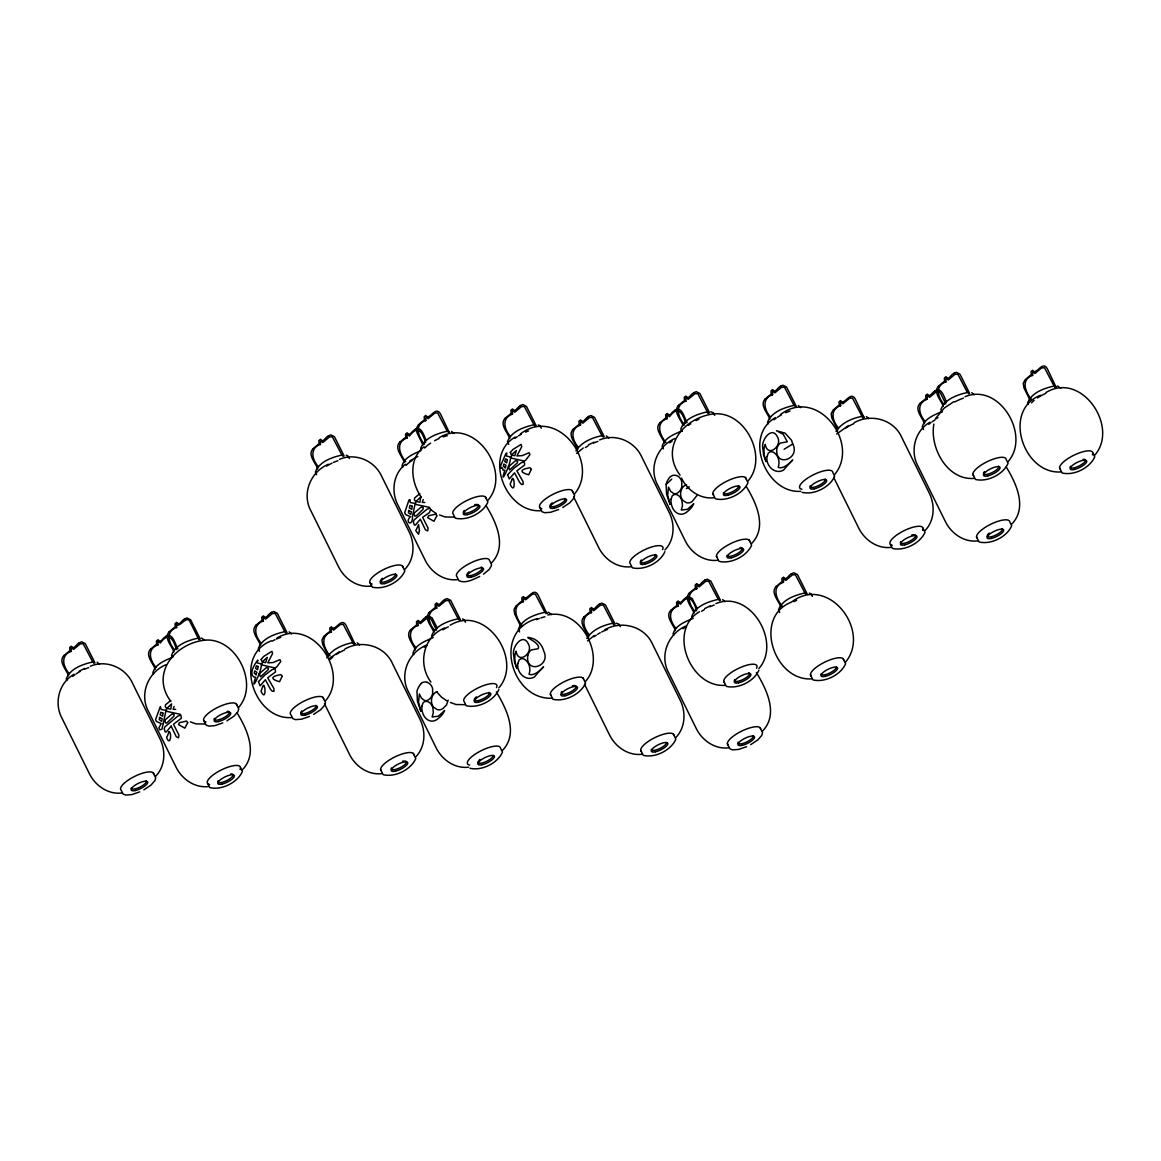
<?xml version="1.0" encoding="UTF-8"?>
<svg xmlns="http://www.w3.org/2000/svg" width="1161" height="1161" viewBox="0 0 1161 1161"><rect width="100%" height="100%" fill="white"/><g stroke="black" fill="none" stroke-linecap="round" stroke-linejoin="round"><path stroke-width="1.5" d="M176.574 624.139L176.545 627.564M257.727 660.261C254.912 663.613 248.498 673.786 254.056 677.095L255.739 677.153C249.122 696.426 262.749 669.549 261.225 663.947L257.161 662.887L257.742 660.42M448.161 700.17L446.535 704.887L443.023 708.457A9.39 7.721 -88 0 1 437.204 709.589L433.735 707.325A9.201 7.576 -88 0 1 431.442 700.838L431.689 698.429A9.39 7.721 -88 0 1 435.215 692.667L437.392 691.637M498.838 689.605C493.962 700.765 478.042 708.631 466.214 705.728L464.327 701.883A18.344 5.703 -26.3 0 1 479.943 687.036A18.344 5.703 -26.3 0 1 496.473 687.602M664.934 551.664C660.058 562.824 644.152 570.69 632.324 567.787L630.423 563.941A18.344 5.703 -26.3 0 1 646.053 549.095A18.344 5.703 -26.3 0 1 662.568 549.661M758.917 670.245C754.04 681.405 738.135 689.257 726.293 686.354L723.738 681.188M933.879 424.041C929.555 447.565 947.173 480.523 974.094 478.405M326.792 657.823C332.351 648.796 343.554 644.311 353.626 642.454M575.943 450.918C581.501 441.891 592.705 437.392 602.777 435.535M586.871 638.463C592.429 629.436 603.633 624.952 613.705 623.094M836.022 431.558C841.58 422.517 852.784 418.033 862.87 416.175M174.077 706.468L173.12 709.313L175.674 709.386M423.228 499.564L422.27 502.394L424.824 502.481M696.803 495.689L692.174 501.537A9.39 7.721 -88 0 1 686.354 502.684L682.9 500.406A9.201 7.576 -88 0 1 680.593 493.933L680.839 491.509A9.39 7.721 -88 0 1 684.366 485.748L686.543 484.732M449.249 432.371L440.512 414.013C435.506 404.87 429.541 421.254 425.797 415.435L424.186 416.741L424.433 419.803L418.25 424.941L416.393 428.54L417.046 432.937L423.01 444.982M354.816 643.774L346.094 625.402C341.087 616.259 335.123 632.658 331.378 626.838L329.768 628.145L330.014 631.207L323.832 636.344L321.974 639.943L322.627 644.34L328.578 656.386M546.86 613.458L538.124 595.1C533.117 585.957 527.167 602.341 523.422 596.536L521.811 597.842L522.058 600.905L515.876 606.042L514.018 609.641L514.671 614.024L520.621 626.084M864.045 417.496L855.323 399.137C850.316 389.994 844.352 406.379 840.608 400.574L838.997 401.88L839.243 404.928L833.061 410.065L831.203 413.664L831.856 418.062L837.807 430.107M935.65 418.395L944.256 408.062L953.834 401.691M1056.089 387.179L1047.353 368.821C1042.346 359.678 1036.396 376.077 1032.651 370.257L1031.041 371.564L1031.287 374.626L1025.105 379.763L1023.247 383.362L1023.9 387.745L1029.851 399.805M155.705 776.23C165.384 766.26 165.936 750.427 159.797 738.425L132.731 683.655C125.794 667.735 106.507 659.332 90.384 666.196M238.745 707.252C259.237 684.032 236.452 637.94 205.555 640.103C175.703 642.773 149.667 673.104 170.841 701.462M242.388 769.772C258.395 753.387 246.93 728.948 236.975 712.694M404.855 569.311C414.535 559.341 415.087 543.522 408.948 531.52L381.882 476.736C374.945 460.815 355.658 452.427 339.534 459.292M325.443 700.809C350.187 672.611 312.236 616.491 276.811 638.115M487.896 500.347C512.654 472.164 474.704 416.03 439.264 437.653M491.538 562.867C507.546 546.468 496.081 522.044 486.125 505.79M574.593 493.889C600.513 462.484 557.135 405.61 520.375 433.967M415.783 756.87C425.463 746.9 426.014 731.067 419.876 719.065L392.81 664.295C385.06 645.763 361.797 639.334 344.846 649.057M498.824 687.892C523.582 659.709 485.632 603.589 450.192 625.198M502.466 750.412C518.938 733.491 506.312 708.486 496.313 691.854M664.934 549.951C674.614 539.981 675.165 524.148 669.026 512.146L641.96 457.376C635.023 441.456 615.736 433.053 599.613 439.932M585.521 681.434C607.072 657.111 580.689 607.319 547.774 615.011M747.989 480.988C768.466 457.753 745.681 411.662 714.784 413.824C684.932 416.494 658.897 446.825 680.07 475.183M751.617 543.493C767.624 527.109 756.159 502.684 746.204 486.43M834.672 474.53C860.591 443.11 817.228 386.236 780.453 414.593M675.862 737.496C685.541 727.526 686.093 711.708 679.954 699.706L652.888 644.921C645.139 626.403 621.875 619.974 604.925 629.697M758.902 668.533C781.919 642.613 750.398 589.135 715.887 603.618M762.545 731.053C779.016 714.131 766.391 689.126 756.392 672.495M925.012 530.592C934.692 520.621 935.244 504.788 929.119 492.786L902.039 438.016C894.289 419.484 871.026 413.069 854.075 422.778M845.6 662.075C871.519 630.67 828.156 573.795 791.381 602.153C752.676 617.173 774.213 681.405 811.641 678.866M1008.067 461.614C1031.07 435.709 999.548 382.216 965.038 396.714M1011.71 524.133C1027.717 507.749 1016.238 483.31 1006.282 467.056M1094.75 455.17C1119.509 426.972 1081.544 370.852 1046.119 392.476M64.015 655.486C57.861 661.596 66.743 669.912 68.499 675.746M313.165 448.581C307.012 454.677 315.894 462.992 317.65 468.841M150.698 649.043C144.559 655.138 153.441 663.453 155.197 669.302M169.361 631.642C163.208 637.737 172.089 646.053 173.86 651.901M399.848 442.123C393.71 448.219 402.591 456.549 404.347 462.383M256.044 625.184C249.905 631.279 258.787 639.595 260.543 645.443M505.195 418.265C499.056 424.375 507.938 432.69 509.694 438.524M573.244 429.222C567.09 435.317 575.972 443.633 577.728 449.481M410.776 629.668C404.638 635.778 413.519 644.094 415.275 649.928M429.439 612.268C423.286 618.378 432.168 626.693 433.938 632.527M659.927 422.764C653.788 428.859 662.67 437.175 664.426 443.023M678.59 405.363C672.437 411.458 681.318 419.774 683.089 425.623M765.273 398.905C759.134 405 768.016 413.331 769.772 419.165M584.172 616.767C578.018 622.862 586.9 631.178 588.656 637.026M670.855 610.309C664.716 616.404 673.598 624.734 675.354 630.568M689.518 592.908C683.365 599.003 692.246 607.334 694.017 613.168M920.005 403.404C913.867 409.499 922.748 417.815 924.504 423.663M938.668 386.003C932.515 392.099 941.397 400.414 943.167 406.263M776.201 586.45C770.062 592.56 778.944 600.876 780.7 606.71M405.436 464.197C393.144 473.746 390.865 491.771 397.991 505.18L425.057 559.95C430.862 572.112 443.778 581.284 457.579 579.644M424.084 446.796C408.004 459.059 411.038 482.381 421.414 497.43M171.16 726.133L166.342 731.909L165.225 731.952L164.194 728.876L164.906 726.844L177.807 716.148L180.927 715.089L181.319 718.325L173.497 724.188L178.91 735.073L178.533 737.859L176.283 736.727L171.117 726.06M168.955 731.749C172.249 732.678 170.174 747.045 166.647 737.627A3.251 1.538 73.9 0 1 167.286 736.335L169.027 731.677M576.596 453.4L583.228 448.03M666.167 484.456L671.726 479.159M587.524 640.959L594.156 635.575M836.675 434.04L848.488 425.55M176.777 623.849C178.794 629.204 186.776 614.488 189.954 621.614L198.85 639.638M71.198 651.423L71.431 647.693L73.593 649.434L80.327 643.847L83.186 643.76L92.764 661.988M320.349 444.518L320.581 440.788L322.743 442.53L329.477 436.928L332.336 436.855L341.914 455.083M157.896 644.965C158.041 641.235 157.199 640.161 160.291 642.991C168.389 632.005 173.004 637.897 176.487 649.536M425.71 420.659L425.927 416.93L428.09 418.671L434.838 413.069L437.682 412.997L447.261 431.224M407.047 438.06C407.192 434.316 406.35 433.256 409.441 436.072C417.539 425.086 422.154 430.992 425.637 442.617M263.242 621.12L263.474 617.391L265.637 619.132L272.371 613.53L275.23 613.458L284.808 631.686M512.393 414.201L512.625 410.472L514.787 412.213L521.521 406.626L524.38 406.539L533.958 424.766M331.277 632.063L331.509 628.333L333.671 630.075L340.405 624.473L343.264 624.4L353.583 644.123M580.427 425.144L580.66 421.414L582.822 423.17L589.556 417.568L592.415 417.481L601.993 435.709M436.638 608.204L436.855 604.475L439.018 606.216L445.766 600.629L448.61 600.542L458.189 618.769M417.975 625.605L418.192 621.875L420.369 623.617L427.103 618.029L429.41 617.696L431.37 619.655L436.565 630.162M685.788 401.3L686.006 397.57L688.168 399.311L694.917 393.71L697.761 393.637L708.079 413.36M667.125 418.7C667.27 414.956 666.429 413.882 669.52 416.712C677.618 405.726 682.233 411.618 685.716 423.257M523.321 601.746L523.553 598.031L525.715 599.773L532.449 594.171L535.308 594.084L544.886 612.311M772.471 394.842L772.704 391.112L774.866 392.853L781.6 387.252L784.459 387.179L794.037 405.407M591.355 612.703L591.588 608.974L593.75 610.715L600.484 605.113L603.343 605.041L613.661 624.763M840.506 405.784L840.738 402.054L842.901 403.796L849.649 398.208L852.493 398.121L862.812 417.858M696.716 588.845L696.934 585.115L699.096 586.856L705.844 581.255L708.689 581.182L718.267 599.41M678.053 606.245C678.198 602.501 677.356 601.442 680.448 604.257C688.546 593.271 693.161 599.178 696.644 610.802M945.867 381.925L946.084 378.21L948.247 379.952L954.995 374.35L957.84 374.263L967.418 392.491M927.204 399.326L927.436 395.596L929.598 397.352L936.332 391.75L938.639 391.431L940.599 393.376L945.794 403.897M783.399 582.387L783.631 578.657L785.794 580.398L792.528 574.811L795.387 574.724L805.705 594.461M1032.55 375.482L1032.782 371.752L1034.944 373.494L1041.678 367.892L1044.537 367.819L1054.856 387.542M79.166 642.904L81.676 641.801L85.261 643.615L94.941 662.844L93.707 663.207M328.316 435.985L330.827 434.882L334.412 436.696L344.091 455.939L342.858 456.302M184.512 619.045L187.023 617.942L190.607 619.756L200.287 639L199.053 639.348M165.863 636.446C173.062 631.947 175.355 645.284 177.909 648.868M415.014 429.541C421.53 425.173 424.258 436.899 426.319 440.44M271.21 612.587L273.706 611.484L277.305 613.298L286.985 632.542L285.737 632.905M520.36 405.682L522.856 404.579L526.455 406.394L536.135 425.637L534.902 425.985M588.395 416.625L590.905 415.522L594.49 417.336L604.17 436.58L602.936 436.928M444.59 599.686L447.101 598.583L450.686 600.397L460.366 619.64L459.132 619.989M693.756 392.766L696.252 391.663L699.836 393.477L709.516 412.721L708.283 413.084M425.942 617.086L427.263 616.23M675.092 410.167C682.291 405.682 684.584 419.005 687.138 422.589M780.439 386.323L782.935 385.22L786.534 387.034L796.214 406.263L794.98 406.626M599.323 604.17L601.833 603.067L605.418 604.881L615.098 624.125L613.864 624.487M704.683 580.326L707.18 579.208L710.764 581.037L720.444 600.266L719.21 600.629M953.834 373.407L956.33 372.304L959.915 374.118L969.595 393.361L968.361 393.71M686.02 597.726L687.341 596.856M935.171 390.807C941.687 386.439 944.415 398.179 946.476 401.721M791.367 573.868L793.863 572.765L797.462 574.579L807.142 593.822L805.908 594.171M63.753 655.704L69.936 650.566L69.689 647.519L71.3 646.213C74.754 649.928 74.797 645.24 79.456 642.672M312.904 448.799L319.086 443.662L318.84 440.6L320.451 439.293C323.904 443.023 323.948 438.321 328.607 435.752M71.387 651.277C60.561 654.877 62.505 666.051 69.21 673.627M320.538 444.358C309.711 447.957 311.656 459.132 318.361 466.722M169.1 631.86L175.282 626.722L175.035 623.66L176.646 622.354C180.1 626.084 180.144 621.382 184.802 618.813M150.437 649.26L156.633 644.108L156.387 641.061L157.998 639.755C161.437 643.484 161.481 638.782 166.139 636.213M176.733 627.419C165.907 631.018 167.852 642.193 174.556 649.783M399.587 442.341L405.784 437.204L405.537 434.141L407.148 432.835C410.588 436.565 410.631 431.877 415.29 429.294M425.884 420.5C414.114 424.404 417.844 436.492 424.462 444.373M158.085 644.819C147.244 648.418 149.203 659.593 155.908 667.169M407.235 437.9C395.451 441.804 399.181 453.893 405.799 461.759M255.783 625.402L261.98 620.264L261.733 617.202L263.344 615.896C266.798 619.626 266.827 614.938 271.485 612.355M504.948 418.482L511.13 413.345L510.884 410.297L512.494 408.991C515.948 412.721 515.977 408.019 520.636 405.45M263.431 620.961C252.59 624.56 254.549 635.735 261.254 643.325M512.582 414.056C501.741 417.655 503.7 428.83 510.405 436.405M572.983 429.439L579.165 424.287L578.918 421.24L580.529 419.934C583.983 423.663 584.027 418.961 588.685 416.393M331.466 631.903C319.696 635.807 323.426 647.896 330.029 655.762M580.616 424.999C569.79 428.598 571.734 439.772 578.439 447.362M429.178 612.486L435.36 607.348L435.114 604.3L436.725 602.994C440.179 606.724 440.222 602.022 444.881 599.453M678.329 405.581L684.511 400.443L684.264 397.381L685.875 396.075C689.329 399.805 689.373 395.117 694.031 392.534M410.515 629.886L416.712 624.749L416.465 621.701L418.076 620.395C421.516 624.11 421.559 619.423 426.218 616.854M436.812 608.059C425.985 611.658 427.93 622.833 434.635 630.408M659.666 422.981L665.863 417.844L665.616 414.782L667.227 413.476C670.666 417.205 670.71 412.503 675.368 409.935M685.962 401.14C674.193 405.029 677.922 417.133 684.54 424.999M418.163 625.46C407.322 629.059 409.282 640.233 415.986 647.809M667.314 418.54C655.53 422.43 659.259 434.533 665.877 442.399M765.026 399.123L771.209 393.985L770.962 390.923L772.573 389.617C776.027 393.347 776.07 388.659 780.714 386.091M523.509 601.601C511.74 605.491 515.455 617.594 522.073 625.46M772.66 394.682C761.819 398.281 763.778 409.47 770.483 417.046M583.91 616.984L590.093 611.847L589.846 608.785L591.457 607.479C594.911 611.208 594.954 606.506 599.613 603.938M591.544 612.544C580.718 616.143 582.662 627.317 589.367 634.907M840.695 405.639C829.868 409.238 831.813 420.413 838.518 427.988M689.257 593.126L695.439 587.988L695.192 584.926L696.803 583.62C700.257 587.35 700.301 582.662 704.959 580.094M938.407 386.221L944.59 381.084L944.343 378.022L945.954 376.715C949.408 380.445 949.451 375.743 954.11 373.174M670.594 610.526L676.79 605.389L676.544 602.327L678.155 601.021C681.594 604.75 681.638 600.063 686.296 597.48M696.89 588.685C686.064 592.284 688.009 603.473 694.713 611.049M919.744 403.622L925.941 398.47L925.694 395.422L927.305 394.116C930.745 397.846 930.788 393.144 935.447 390.575M946.041 381.78C935.215 385.379 937.159 396.554 943.864 404.144M678.242 606.086C667.401 609.685 669.36 620.874 676.065 628.449M927.392 399.181C916.551 402.78 918.511 413.955 925.215 421.545M775.954 586.668L782.137 581.53L781.89 578.483L783.501 577.177C786.955 580.906 786.998 576.204 791.642 573.636M783.588 582.241C771.818 586.131 775.533 598.22 782.151 606.1M1032.739 375.322C1020.969 379.212 1024.684 391.315 1031.302 399.181M73.999 674.294C58.761 682.929 53.711 703.348 62.143 718.543L89.208 773.313C95.028 785.475 107.944 794.646 121.731 793.021M515.194 437.073C482.729 455.692 506.065 513.22 540.634 510.68M329.666 658.2L339.259 651.814M483.498 574.187L489.202 569.441L491.074 566.408L491.553 564.565L488.999 559.399A18.344 5.703 -26.3 0 0 468.362 564.13A18.344 5.703 -26.3 0 0 457.042 576.857L458.929 580.689C465.837 583.823 473.441 579.266 479.696 576.466M775.272 417.713C742.808 436.333 766.144 493.86 800.713 491.321M930.005 422.212C914.752 430.833 909.716 451.266 918.148 466.446L945.214 521.216C951.019 533.378 963.935 542.55 977.736 540.924M699.502 611.716C667.038 630.336 690.374 687.863 724.943 685.324M328.331 464.269C310.321 471.83 301.294 494.209 311.293 511.624L338.359 566.408C344.178 578.57 357.095 587.727 370.881 586.102M448.204 432.443L449.438 432.081M409.848 460.932L417.815 456.433M419.876 493.657L414.637 497.924L414.419 499.97L415.914 501.537L420.732 496.995L419.934 502.205L416.407 501.537L415.42 502.611L415.928 504.469L429.323 507.328M165.863 664.731C147.853 672.292 138.827 694.67 148.84 712.085L175.906 766.855C181.711 779.016 194.627 788.188 208.429 786.563M170.725 700.562L165.486 704.843L165.268 706.875L166.763 708.442L171.581 703.9L170.783 709.11L167.257 708.442L166.27 709.516L166.778 711.374L180.173 714.247M271.224 640.872C232.519 655.892 254.056 720.125 291.484 717.585M675.107 438.452C657.082 446.013 648.056 468.391 658.069 485.806L685.135 540.591C690.94 552.752 703.856 561.909 717.658 560.284M562.751 507.502L569.79 502.815L573.752 498.359L574.608 495.602L572.054 490.435M353.786 643.847L355.019 643.484M226.903 720.865L233.941 716.177L237.918 711.722L238.76 708.965L236.205 703.798M143.848 789.843L150.901 785.155L154.863 780.7L155.705 777.943L153.15 772.762M444.605 627.97C423.17 636.562 417.467 664.048 430.92 682.087M425.942 645.371C407.932 652.932 398.905 675.31 408.919 692.725L435.985 747.495C441.79 759.657 454.706 768.829 468.507 767.203M686.398 488.563L689.257 486.836M313.601 714.407L320.639 709.734L324.601 705.264L325.457 702.507L322.903 697.34M784.096 449.234L792.702 444.053L791.628 440.382L785.141 433.155L776.491 430.746L783.327 434.359L787.318 441.819L780.395 443.038A9.39 7.721 -88 0 0 776.869 448.814C774.576 467.854 800.626 459.306 792.818 443.995M863.015 417.568L864.248 417.205M545.83 613.53L547.063 613.182M1040.532 395.233C1001.827 410.254 1023.363 474.486 1060.791 471.946M1055.059 387.266L1056.292 386.903M686.035 625.997C668.01 633.558 658.984 655.95 668.997 673.365L696.063 728.136C701.868 740.297 714.784 749.469 728.586 747.829M750.703 744.651L757.741 739.978L761.718 735.508L762.559 732.751L760.005 727.584M79.18 671.189L84.768 668.417M588.409 444.91L593.997 442.138M935.185 419.092L937.972 417.713M536.89 618.755C492.017 630.742 510.855 699.735 551.562 698.225M704.683 608.596L710.271 605.839M420.804 450.642C413.766 453.893 404.289 457.405 402.083 465.663L402.751 466.998M682.262 430.746C674.788 434.069 664.6 437.581 662.162 446.303L663.424 448.857M173.018 657.01C165.559 660.348 155.356 663.86 152.933 672.582L153.586 673.902M558.644 509.534L550.633 512.277L544.683 512.727L541.984 511.725L540.083 507.879M940.961 411.923C933.923 415.174 924.446 418.671 922.24 426.943L923.503 429.497M433.111 637.65C425.637 640.988 415.449 644.486 413.011 653.208L413.664 654.543M222.796 722.897L214.8 725.654L208.849 726.089L206.136 725.088L204.249 721.257M309.494 716.439L301.483 719.196L295.533 719.631L292.833 718.63L290.932 714.799A18.344 5.703 -26.3 0 1 304.385 700.954A18.344 5.703 -26.3 0 1 323.556 698.675M139.741 791.875L131.744 794.617L125.794 795.067L123.095 794.051L121.194 790.22A18.344 5.703 -26.3 0 1 134.647 776.39A18.344 5.703 -26.3 0 1 153.818 774.097M693.19 618.291C685.716 621.628 675.528 625.126 673.09 633.848L673.757 635.183M746.596 746.683L738.599 749.44L732.649 749.875L729.935 748.874L727.381 743.708M448.059 431.05C437.842 433.213 424.592 437.581 420.746 448.262L421.399 449.597M342.698 454.909C332.496 457.071 319.246 461.439 315.386 472.121L316.648 474.675M534.742 424.592C524.54 426.769 511.29 431.137 507.43 441.804L508.692 444.373M708.137 411.691C697.921 413.853 684.671 418.221 680.825 428.902L682.087 431.457M794.821 405.233C784.618 407.395 771.368 411.763 767.508 422.444L768.176 423.78M968.216 392.331C957.999 394.493 944.749 398.862 940.903 409.543L942.166 412.097M1054.899 385.873C1044.697 388.035 1031.447 392.403 1027.587 403.085L1028.254 404.42M198.908 637.97C188.692 640.132 175.442 644.5 171.596 655.181L172.249 656.516M93.548 661.814C83.345 663.99 70.095 668.344 66.235 679.025L66.903 680.361M285.591 631.511C275.389 633.674 262.139 638.042 258.279 648.723L259.542 651.277M458.987 618.595C448.77 620.772 435.52 625.14 431.674 635.807L432.327 637.142M545.67 612.152C535.468 614.314 522.218 618.682 518.357 629.364L519.62 631.918M719.065 599.236C708.849 601.398 695.599 605.766 691.753 616.447L692.406 617.783M805.749 592.778C795.546 594.954 782.296 599.323 778.436 609.989L779.699 612.558M714.015 497.764C700.214 499.404 687.297 490.232 681.492 478.071M453.936 517.138L445.069 516.964L439.511 514.947M891.053 547.382C877.252 549.008 864.335 539.836 858.516 527.674L833.613 477.273M630.96 566.742C617.173 568.368 604.257 559.196 598.437 547.034L573.578 496.719M464.864 704.683L455.997 704.509L450.439 702.492M204.786 724.043L195.919 723.869L190.36 721.852M641.888 754.287C628.101 755.913 615.185 746.755 609.365 734.594L584.505 684.264M381.809 773.647C368.022 775.287 355.106 766.115 349.287 753.953L324.427 703.624M688.517 596.609L692.116 598.437L697.326 608.625M428.438 615.983L432.037 617.797L437.247 627.999M1057.497 385.96L1060.864 388.296M710.735 411.778L713.434 412.779L714.697 415.333M616.317 623.181L619.016 624.183L620.279 626.737M548.268 612.239L551.635 614.575M201.506 638.057L204.858 640.393M430.078 508.184L426.958 509.244L414.056 519.939L413.345 521.957L414.375 525.048L415.493 524.99L420.311 519.228L425.434 529.808L427.669 530.94L428.061 528.153L422.648 517.269L429.483 512.625L430.629 509.258M971.772 392.679L974.181 394.755M866.411 416.538L868.82 418.599M798.376 405.581L800.785 407.656M802.062 492.351C813.89 495.254 829.796 487.402 834.686 476.242L832.785 472.396A18.344 5.703 -26.3 0 0 811.495 475.792A18.344 5.703 -26.3 0 0 801.917 489.26M606.332 435.897L608.741 437.973M538.298 424.955L540.054 425.695L541.316 428.249M451.614 431.399L454.009 433.474M809.304 593.14L811.06 593.881L812.323 596.435M722.621 599.584L725.015 601.659M346.254 455.257L348.01 455.997L349.272 458.551M462.542 618.958L464.284 619.698L465.546 622.252M357.182 642.802L359.591 644.877M289.147 631.86L291.556 633.935M469.857 768.234C481.684 771.136 497.605 763.285 502.481 752.125L500.58 748.279A18.344 5.703 -26.3 0 0 479.29 751.675A18.344 5.703 -26.3 0 0 469.712 765.143M97.103 662.176L99.512 664.237M427.146 682.378L429.004 683.249A9.201 7.576 -88 0 1 432.618 688.749L432.661 693.552A9.39 7.721 -88 0 1 429.12 699.314A9.39 6.313 81 0 1 424.433 700.373L421.399 698.08L419.368 693.988L418.555 702.115L420.862 711.243L417.423 701.2L416.959 691.1A20.695 13.917 81 0 1 421.327 683.524M430.6 509.606L436.318 513.597M447.246 701.142L441.528 697.151L436.434 691.637M1092.864 453.037L1094.765 456.868C1089.874 468.028 1073.969 475.894 1062.141 472.991L1059.587 467.825M972.889 474.283L975.443 479.449C987.285 482.352 1003.191 474.486 1008.067 463.326L1006.166 459.495A18.344 5.703 -26.3 0 0 987.01 461.773A18.344 5.703 -26.3 0 0 973.557 475.618M976.532 536.803L979.086 541.969C990.928 544.872 1006.834 537.006 1011.71 525.846L1009.809 522.015A18.344 5.703 -26.3 0 0 990.652 524.293A18.344 5.703 -26.3 0 0 977.199 538.124M923.126 528.458L925.012 532.304C920.136 543.464 904.23 551.315 892.403 548.413L890.502 544.582M843.06 658.621L845.614 663.787C840.724 674.947 824.818 682.813 812.99 679.911L810.436 674.744M745.435 477.519L747.989 482.686C743.113 493.846 727.207 501.712 715.365 498.809L712.81 493.643M749.077 540.039L751.631 545.206C746.755 556.366 730.85 564.231 719.007 561.329L716.453 556.163M673.307 734.042L675.862 739.209C670.985 750.369 655.08 758.235 643.252 755.332L640.698 750.166M582.982 677.98L585.536 683.147C580.645 694.307 564.739 702.173 552.912 699.27L550.358 694.104M485.356 496.893L487.91 502.06C483.034 513.22 467.114 521.071 455.286 518.169L453.4 514.338A18.344 5.703 -26.3 0 1 466.853 500.507A18.344 5.703 -26.3 0 1 486.009 498.214M402.301 565.857L404.855 571.023C399.979 582.183 384.073 590.049 372.246 587.147L370.344 583.315M413.229 753.402L415.783 758.568C410.907 769.728 395.001 777.594 383.174 774.692L380.619 769.525M240.501 767.653L242.402 771.485C237.526 782.645 221.606 790.496 209.778 787.608L207.892 783.762M670.013 504.324L666.574 494.281L666.109 484.181A20.695 13.917 81 0 1 670.477 476.62A9.39 7.721 -88 0 1 676.297 475.473L678.155 476.329A9.201 7.576 -88 0 1 681.768 481.83L681.812 486.633A9.39 7.721 -88 0 1 678.271 492.409A9.39 6.313 81 0 1 673.583 493.469L670.55 491.176L668.518 487.069L667.706 495.21L670.071 504.135M811.104 676.065A18.344 5.703 -26.3 0 1 824.557 662.234A18.344 5.703 -26.3 0 1 843.713 659.956M793.732 601.688A18.344 5.703 -26.3 0 1 796.62 600.31M836.355 667.198A8.461 2.627 -26.3 0 1 828.852 673.424A8.461 2.627 -26.3 0 1 821.016 674.004M774.024 419.789A18.344 5.703 -26.3 0 1 776.216 418.105M777.42 417.278A18.344 5.703 -26.3 0 1 781.397 414.883M785.692 412.765A18.344 5.703 -26.3 0 1 790.002 411.052M825.123 479.029A8.461 2.627 -26.3 0 1 817.924 485.878A8.461 2.627 -26.3 0 1 810.305 485.617M541.839 508.62A18.344 5.703 -26.3 0 1 551.417 495.152A18.344 5.703 -26.3 0 1 572.707 491.771M514.991 438.307A18.344 5.703 -26.3 0 1 517.342 436.638M518.604 435.825A18.344 5.703 -26.3 0 1 521.318 434.243M525.614 432.124A18.344 5.703 -26.3 0 1 528.502 430.934M565.044 498.388A8.461 2.627 -26.3 0 1 555.858 506.022A8.461 2.627 -26.3 0 1 552.143 502.829M551.011 695.439A18.344 5.703 -26.3 0 1 564.464 681.594A18.344 5.703 -26.3 0 1 583.635 679.316M536.542 619.669A18.344 5.703 -26.3 0 1 539.43 618.479M540.852 617.971A18.344 5.703 -26.3 0 1 544.901 616.796M572.3 685.817A8.461 2.627 -26.3 0 1 573.403 690.127A8.461 2.627 -26.3 0 1 561.242 693.988M561.155 692.522A8.461 2.627 -26.3 0 1 561.88 691.506M406.031 465.445A18.344 5.703 -26.3 0 1 411.995 460.496M481.191 567.018A8.461 2.627 -26.3 0 1 479.159 571.749A8.461 2.627 -26.3 0 1 468.855 575.812A8.461 2.627 -26.3 0 1 469.088 571.793M728.049 745.043A18.344 5.703 -26.3 0 1 741.502 731.198A18.344 5.703 -26.3 0 1 760.658 728.919M683.002 628.681A18.344 5.703 -26.3 0 1 685.6 627.056M752.996 735.552A8.461 2.627 -26.3 0 1 745.797 742.401A8.461 2.627 -26.3 0 1 738.193 742.126M209.633 784.502A18.344 5.703 -26.3 0 1 221.345 769.932A18.344 5.703 -26.3 0 1 240.037 769.482M230.778 773.894A8.461 2.627 -26.3 0 1 227.614 780.148A8.461 2.627 -26.3 0 1 218.036 780.86M272.167 641.162A18.344 5.703 -26.3 0 1 275.012 639.696M276.463 639.029A18.344 5.703 -26.3 0 1 280.773 637.331M315.894 705.308A8.461 2.627 -26.3 0 1 307.694 712.578A8.461 2.627 -26.3 0 1 301.802 710.866M424.186 647.228A18.344 5.703 -26.3 0 1 426.9 645.647M421.225 683.321A9.39 7.721 -88 0 1 427.045 682.175M493.222 755.535A8.461 2.627 -26.3 0 1 484.717 762.182A8.461 2.627 -26.3 0 1 478.114 761.5M478.84 760.47A8.461 2.627 -26.3 0 1 480.015 759.352M717.121 557.498A18.344 5.703 -26.3 0 1 730.574 543.653A18.344 5.703 -26.3 0 1 749.73 541.374M669.723 442.805A18.344 5.703 -26.3 0 1 672.074 441.136M740.007 547.615A8.461 2.627 -26.3 0 1 737.786 553.333A8.461 2.627 -26.3 0 1 727.047 555.422M928.756 424.273A18.344 5.703 -26.3 0 1 930.948 422.604M932.152 421.762A18.344 5.703 -26.3 0 1 934.75 420.151M1002.146 528.632A8.461 2.627 -26.3 0 1 995.949 535.018A8.461 2.627 -26.3 0 1 987.126 536.063M987.343 535.221A8.461 2.627 -26.3 0 1 989.245 533.073M892.258 545.322A18.344 5.703 -26.3 0 1 903.955 530.751A18.344 5.703 -26.3 0 1 922.647 530.301M845.455 428.22A18.344 5.703 -26.3 0 1 853.727 423.707M911.777 534.96A8.461 2.627 -26.3 0 1 915.115 537.224A8.461 2.627 -26.3 0 1 905.624 542.927A8.461 2.627 -26.3 0 1 900.646 541.679M1060.254 469.16A18.344 5.703 -26.3 0 1 1075.87 454.299A18.344 5.703 -26.3 0 1 1092.385 454.88M1031.534 402.867A18.344 5.703 -26.3 0 1 1034.103 400.414M1037.499 397.918A18.344 5.703 -26.3 0 1 1045.771 393.39M1083.14 459.292A8.461 2.627 -26.3 0 1 1079.977 465.532A8.461 2.627 -26.3 0 1 1070.384 466.243M724.406 682.523A18.344 5.703 -26.3 0 1 740.021 667.677A18.344 5.703 -26.3 0 1 756.551 668.243M701.65 611.281A18.344 5.703 -26.3 0 1 704.263 609.656M709.922 606.768A18.344 5.703 -26.3 0 1 714.247 605.055M748.555 672.698A8.461 2.627 -26.3 0 1 743.156 679.417A8.461 2.627 -26.3 0 1 734.55 679.62M641.351 751.501A18.344 5.703 -26.3 0 1 654.804 737.656A18.344 5.703 -26.3 0 1 673.975 735.377M593.968 636.808A18.344 5.703 -26.3 0 1 596.304 635.14M597.567 634.312A18.344 5.703 -26.3 0 1 600.281 632.745M601.688 631.99A18.344 5.703 -26.3 0 1 607.479 629.422M666.603 742.619A8.461 2.627 -26.3 0 1 659.1 748.845A8.461 2.627 -26.3 0 1 651.277 749.425M954.777 401.967A18.344 5.703 -26.3 0 1 963.398 398.15M998.504 466.127A8.461 2.627 -26.3 0 1 990.304 473.383A8.461 2.627 -26.3 0 1 984.426 471.685M381.272 770.86A18.344 5.703 -26.3 0 1 394.725 757.016A18.344 5.703 -26.3 0 1 413.896 754.737M330.261 659.448A18.344 5.703 -26.3 0 1 332.83 657.01M336.226 654.499A18.344 5.703 -26.3 0 1 344.498 649.986M405.421 761.021A8.461 2.627 -26.3 0 1 400.023 767.74A8.461 2.627 -26.3 0 1 391.417 767.943M402.548 761.239A8.461 2.627 -26.3 0 1 404.173 760.977M713.478 494.978A18.344 5.703 -26.3 0 1 726.931 481.133A18.344 5.703 -26.3 0 1 746.088 478.854M688.386 425.405A18.344 5.703 -26.3 0 1 690.722 423.736M696.107 420.587A18.344 5.703 -26.3 0 1 698.995 419.208M738.73 486.096A8.461 2.627 -26.3 0 1 731.227 492.337A8.461 2.627 -26.3 0 1 723.405 492.917M585.376 447.58A18.344 5.703 -26.3 0 1 587.974 445.969M593.648 443.067A18.344 5.703 -26.3 0 1 597.959 441.369M655.37 554.45A8.461 2.627 -26.3 0 1 647.17 561.721A8.461 2.627 -26.3 0 1 641.293 560.023M205.99 721.997A18.344 5.703 -26.3 0 1 215.569 708.515A18.344 5.703 -26.3 0 1 236.859 705.133M229.501 712.375A8.461 2.627 -26.3 0 1 220.996 719.022A8.461 2.627 -26.3 0 1 214.393 718.34M227.135 711.374A8.461 2.627 -26.3 0 1 229.196 711.766M442.849 629.828A18.344 5.703 -26.3 0 1 448.393 626.795M489.274 692.391A8.461 2.627 -26.3 0 1 480.088 700.025A8.461 2.627 -26.3 0 1 476.373 696.832M372.1 584.056A18.344 5.703 -26.3 0 1 381.679 570.573A18.344 5.703 -26.3 0 1 402.969 567.192M326.56 466.127A18.344 5.703 -26.3 0 1 332.119 463.094M333.57 462.426A18.344 5.703 -26.3 0 1 337.88 460.728M395.291 573.824A8.461 2.627 -26.3 0 1 388.093 580.66A8.461 2.627 -26.3 0 1 380.489 580.398M381.214 579.383A8.461 2.627 -26.3 0 1 382.404 578.251M424.679 448.044A18.344 5.703 -26.3 0 1 430.644 443.096M434.62 440.701A18.344 5.703 -26.3 0 1 438.916 438.582M443.241 436.87A18.344 5.703 -26.3 0 1 447.29 435.709M474.675 504.716A8.461 2.627 -26.3 0 1 477.708 507.328A8.461 2.627 -26.3 0 1 467.288 513.017A8.461 2.627 -26.3 0 1 464.269 510.405M72.751 676.37A18.344 5.703 -26.3 0 1 74.943 674.686M76.147 673.859A18.344 5.703 -26.3 0 1 80.124 671.464M84.419 669.346A18.344 5.703 -26.3 0 1 88.729 667.633M146.141 780.729A8.461 2.627 -26.3 0 1 139.944 787.1A8.461 2.627 -26.3 0 1 131.12 788.159M282.196 676.297L279.496 681.739C268.089 678.43 273.212 675.847 280.947 674.643L282.196 676.297M531.346 469.378L528.647 474.82C517.24 471.526 522.363 468.928 530.098 467.738L531.346 469.378M159.55 717.382L159.289 719.602L161.655 721.358L162.206 718.688L159.623 717.542M408.701 510.477L408.44 512.683L410.805 514.439L411.357 511.769L408.701 510.477M513.641 654.935L514.468 661.973L516.892 668.533L515.179 662.452A15.108 6.748 79.1 0 1 515.136 653.919L516.123 651.219C518.154 665.108 533.9 652.83 528.284 643.804C522.813 632.237 511.725 647.214 513.641 654.935M762.792 448.03L763.619 455.054L766.042 461.614L764.33 455.533A15.108 6.748 79.1 0 1 764.286 447.014L765.273 444.315C767.305 458.189 783.051 445.911 777.435 436.884C771.963 425.332 760.876 440.295 762.792 448.03M421.893 706.077C421.283 712.433 424.665 720.604 431.819 721.184A20.695 13.917 81 0 0 438.495 718.267A20.695 17.038 -88 0 0 444.619 710.561L438.394 716.192L432.11 716.976L433.343 712.796L432.893 708.021A9.201 6.182 81 0 0 429.425 702.507L427.829 701.636A9.39 6.313 81 0 0 423.141 702.695L421.893 706.077M517.922 663.381C516.166 672.306 525.744 682.058 534.423 676.979C554.087 653.585 537.253 678.358 529.039 674.207C531.099 668.838 529.198 661.596 523.858 658.926A9.39 6.313 81 0 0 519.17 659.985L517.922 663.381M671.043 499.172C670.434 505.528 673.815 513.699 680.97 514.279A20.695 13.917 81 0 0 687.646 511.348A20.695 17.038 -88 0 0 693.77 503.656L687.544 509.287L681.26 510.071L682.494 505.891L682.044 501.117A9.201 6.182 81 0 0 678.575 495.602L676.979 494.717A9.39 6.313 81 0 0 672.292 495.776L671.043 499.172M767.073 456.462C765.317 465.387 774.895 475.154 783.573 470.06C803.238 446.666 786.403 471.439 778.189 467.302C780.25 461.933 778.349 454.677 773.008 452.021A9.39 6.313 81 0 0 768.321 453.08L767.073 456.462M162.874 713.043L162.743 716.192L160.218 714.871L160.769 712.303L162.874 713.043M412.024 506.123L411.894 509.287L409.369 507.967L409.92 505.398L412.024 506.123M164.949 720.081L165.472 722.955L166.952 722.882L173.932 716.177L174.092 714.508L171.901 714.073L164.949 720.081M414.1 513.177L414.622 516.05L416.102 515.977L423.083 509.273L423.243 507.589L421.051 507.168L414.1 513.177M258.439 681.667L260.137 685.846L265.361 679.722L270.426 689.199L272.109 691.158L273.952 691.346L273.938 688.604L267.698 677.777L275.52 671.914L275.128 668.678L272.008 669.737L264.708 675.223L258.439 681.667M261.181 659.463L262.226 661.944L267.262 657.387L265.666 662.655L262.662 661.944L261.762 664.905L274.373 667.836L276.405 667.314L280.788 661.494L279.932 659.622L273.125 662.539L267.77 662.858L272.632 653.44L271.892 651.336L263.634 656.487L261.181 659.463M507.589 474.762L509.287 478.942L514.512 472.817L519.577 482.279L521.26 484.253L523.103 484.442L523.089 481.684L516.848 470.858L524.67 465.01L524.279 461.773L521.158 462.818L513.859 468.304L507.589 474.762M510.332 452.543L511.377 455.025L516.413 450.468L514.816 455.736L511.812 455.025L510.913 458L523.524 460.917L525.556 460.395L529.938 454.575L529.097 452.717L522.276 455.634L516.921 455.954L521.782 446.535L521.042 444.416L512.785 449.583L510.332 452.543M187.705 722.737L184.802 728.179L178.518 724.595L179.389 722.679L186.602 721.068L187.705 722.737M436.855 515.818L433.953 521.274L427.669 517.675L428.54 515.76L435.752 514.163L436.855 515.818M262.517 687.167L260.993 691.201C267.015 703.871 265.1 678.503 262.517 687.167M511.667 480.248L510.143 484.282C516.152 496.981 514.265 471.598 511.667 480.248M259.396 673.656L260.485 676.848L268.206 669.766L268.452 668.083L266.362 667.648L259.396 673.656M508.547 466.737L509.635 469.944L517.356 462.847L517.603 461.164L515.513 460.728L508.547 466.737M419.426 530.751L418.526 534.249L415.798 530.708A3.251 1.538 73.9 0 1 416.436 529.431L418.57 524.569L419.426 530.751M527.718 655.718C525.425 674.759 551.475 666.211 543.667 650.915C542.187 644.558 536.861 639.174 530.417 637.839C520.592 635.502 541.65 642.701 538.153 648.723L531.245 649.957A9.39 7.721 -88 0 0 527.718 655.718M502.394 468.246L503.206 470.176L504.89 470.234C498.272 489.521 511.899 462.644 510.376 457.028L506.312 455.968L506.849 453.022L505.935 453.443L500.696 465.576L500.942 467.956L502.394 468.246M256.349 673.815L256.218 674.918L254.215 673.133L254.723 670.898L256.842 672.234L256.349 673.815M505.499 466.911L505.369 467.999L503.366 466.229L503.874 463.979L505.993 465.329L505.499 466.911M163.266 723.535L161.93 729.224L159.797 729.863L158.883 727.816L161.248 723.579L156.459 721.46L155.545 719.631L160.349 706.57L161.132 709.429L165.994 710.43L163.266 723.535M412.431 516.63C413.011 527.181 404.289 522.581 410.399 516.674L405.61 514.541L404.696 512.712L408.948 500.072L410.007 499.636L410.283 502.524L415.145 503.526L412.431 516.63M258.134 666.545L257.568 669.737L255.58 668.373L256.436 665.79L258.134 666.545M507.284 459.64L506.718 462.833L504.73 461.468L505.586 458.871L507.284 459.64M825.297 676.37A9.186 2.859 -26.3 0 0 837.632 668.155A9.186 2.859 -26.3 0 0 824.978 671.043A9.186 2.859 -26.3 0 0 825.297 676.37M814.369 488.81A9.186 2.859 -26.3 0 0 826.705 480.61A9.186 2.859 -26.3 0 0 814.05 483.498A9.186 2.859 -26.3 0 0 814.369 488.81M554.29 508.184A9.186 2.859 -26.3 0 0 566.626 499.97A9.186 2.859 -26.3 0 0 553.971 502.858A9.186 2.859 -26.3 0 0 554.29 508.184M565.218 695.729A9.186 2.859 -26.3 0 0 577.554 687.515A9.186 2.859 -26.3 0 0 564.899 690.418A9.186 2.859 -26.3 0 0 565.218 695.729M471.235 577.148A9.186 2.859 -26.3 0 0 483.586 568.934A9.186 2.859 -26.3 0 0 470.931 571.836A9.186 2.859 -26.3 0 0 471.235 577.148M742.242 745.333A9.186 2.859 -26.3 0 0 754.592 737.119A9.186 2.859 -26.3 0 0 741.937 740.021A9.186 2.859 -26.3 0 0 742.242 745.333M222.085 784.067A9.186 2.859 -26.3 0 0 234.435 775.853A9.186 2.859 -26.3 0 0 221.78 778.741A9.186 2.859 -26.3 0 0 222.085 784.067M305.14 715.089A9.186 2.859 -26.3 0 0 317.475 706.875A9.186 2.859 -26.3 0 0 304.821 709.777A9.186 2.859 -26.3 0 0 305.14 715.089M482.163 764.693A9.186 2.859 -26.3 0 0 494.513 756.493A9.186 2.859 -26.3 0 0 481.859 759.381A9.186 2.859 -26.3 0 0 482.163 764.693M731.314 557.788A9.186 2.859 -26.3 0 0 743.664 549.574A9.186 2.859 -26.3 0 0 731.009 552.476A9.186 2.859 -26.3 0 0 731.314 557.788M991.392 538.428A9.186 2.859 -26.3 0 0 1003.743 530.214A9.186 2.859 -26.3 0 0 991.088 533.102A9.186 2.859 -26.3 0 0 991.392 538.428M904.695 544.872A9.186 2.859 -26.3 0 0 917.045 536.672A9.186 2.859 -26.3 0 0 904.39 539.56A9.186 2.859 -26.3 0 0 904.695 544.872M1074.447 469.45A9.186 2.859 -26.3 0 0 1086.783 461.236A9.186 2.859 -26.3 0 0 1074.128 464.139A9.186 2.859 -26.3 0 0 1074.447 469.45M738.599 682.813A9.186 2.859 -26.3 0 0 750.949 674.614A9.186 2.859 -26.3 0 0 738.294 677.502A9.186 2.859 -26.3 0 0 738.599 682.813M655.544 751.791A9.186 2.859 -26.3 0 0 667.894 743.577A9.186 2.859 -26.3 0 0 655.239 746.479A9.186 2.859 -26.3 0 0 655.544 751.791M987.75 475.908A9.186 2.859 -26.3 0 0 1000.1 467.694A9.186 2.859 -26.3 0 0 987.445 470.597A9.186 2.859 -26.3 0 0 987.75 475.908M395.466 771.151A9.186 2.859 -26.3 0 0 407.816 762.937A9.186 2.859 -26.3 0 0 395.161 765.839A9.186 2.859 -26.3 0 0 395.466 771.151M727.671 495.268A9.186 2.859 -26.3 0 0 740.021 487.054A9.186 2.859 -26.3 0 0 727.366 489.957A9.186 2.859 -26.3 0 0 727.671 495.268M644.616 564.246A9.186 2.859 -26.3 0 0 656.966 556.032A9.186 2.859 -26.3 0 0 644.311 558.92A9.186 2.859 -26.3 0 0 644.616 564.246M218.442 721.547A9.186 2.859 -26.3 0 0 230.792 713.333A9.186 2.859 -26.3 0 0 218.137 716.235A9.186 2.859 -26.3 0 0 218.442 721.547M478.521 702.187A9.186 2.859 -26.3 0 0 490.871 693.973A9.186 2.859 -26.3 0 0 478.216 696.861A9.186 2.859 -26.3 0 0 478.521 702.187M384.538 583.606A9.186 2.859 -26.3 0 0 396.888 575.392A9.186 2.859 -26.3 0 0 384.233 578.294A9.186 2.859 -26.3 0 0 384.538 583.606M467.593 514.628A9.186 2.859 -26.3 0 0 479.943 506.428A9.186 2.859 -26.3 0 0 467.288 509.316A9.186 2.859 -26.3 0 0 467.593 514.628M135.387 790.51A9.186 2.859 -26.3 0 0 147.737 782.311A9.186 2.859 -26.3 0 0 135.082 785.199A9.186 2.859 -26.3 0 0 135.387 790.51"/></g></svg>
